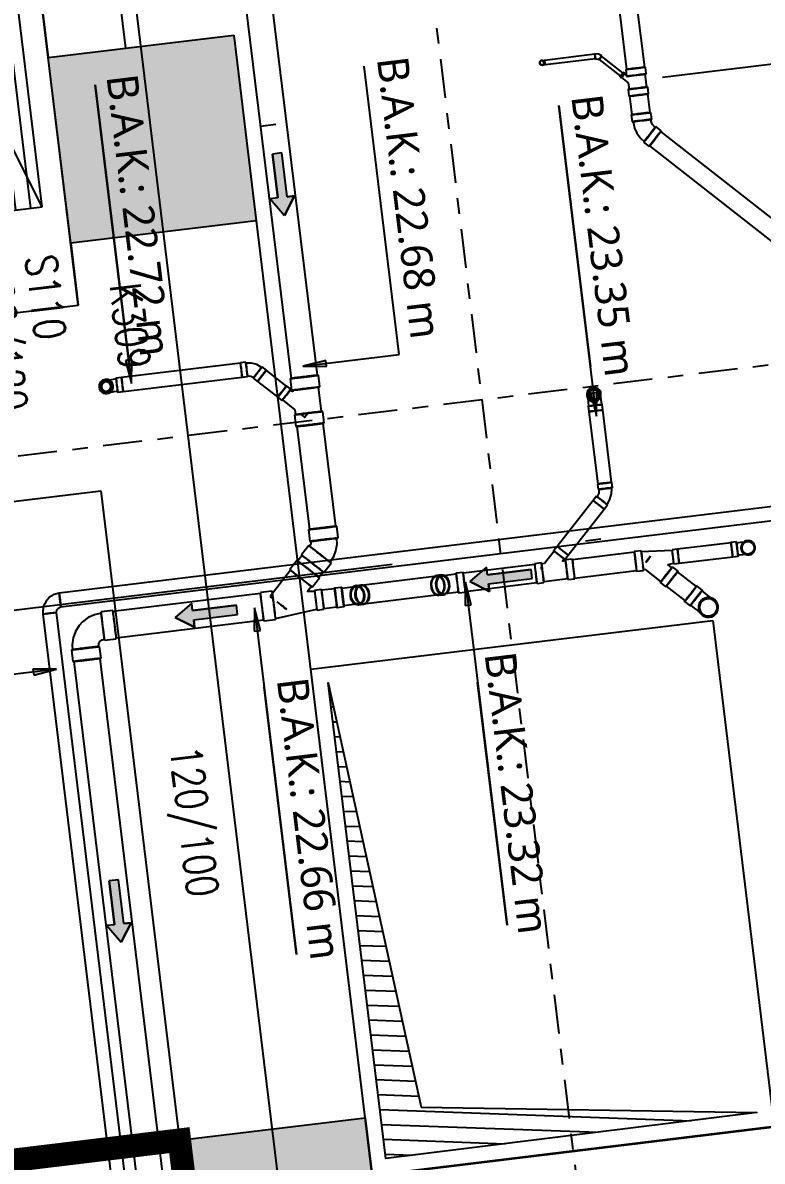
# Model space of a CAD drawing. Header units: millimetres. Extents: x 400382 to 401500, y 4543975 to 4544133.
# Drawn here: x 400460.25 to 400465, y 4544077.03 to 4544084.33 of the extents above; entities that cross this region are included whole.
import ezdxf
from ezdxf.enums import TextEntityAlignment as Align

# ---------------------------------------------------------------- set-up
doc = ezdxf.new("R2010")
doc.units = ezdxf.units.MM
for name, pattern in [('AKS', [3, 2.5, -0.25, 0, -0.25]), ('CENTER', [2, 1.25, -0.25, 0.25, -0.25]), ('CIZGI', [0.4, 0.25, -0.15]), ('CONTINU', [0]), ('DASHDOT2', [0.5, 0.25, -0.125, 0, -0.125])]:
    doc.linetypes.add(name, pattern=pattern)
for name, color, linetype in [('aks prota', 2, 'AKS'), ('boşluk prota', 2, 'Continuous'), ('boşluk taraması prota', 252, 'Continuous'), ('kiriş boyutu prota', 6, 'Continuous'), ('kiriş prota', 6, 'Continuous'), ('kolon prota', 1, 'Continuous'), ('kolon tarama prota', 252, 'Continuous'), ('lkolon prota', 4, 'Continuous'), ('merdiven prota', 2, 'Continuous'), ('PRT-AL-TUNEL_EKSENI', 14, 'DASHDOT2'), ('skesit prota', 7, 'Continuous'), ('st_s_ölçü', 4, 'Continuous'), ('TARAMA', 8, 'Continuous'), ('tkolon prota', 6, 'Continuous')]:
    doc.layers.add(name, color=color, linetype=linetype)
doc.styles.add('Segoe UI Light_1', font='', dxfattribs={"height": 200})
doc.styles.add('TKIRIS', font='romanstw.shx')
doc.styles.add('tkolon', font='romanstw.shx')
doc.styles.get('Segoe UI Light_1').set_extended_font_data('Segoe UI Light')

# ---------------------------------------------------------------- blocks, each defined once
blk = doc.blocks.new('Flow Direction - Flow Direction _25mm_-1035271-_17_70 m  ARA KAT')
at = {"layer": 'TARAMA'}
blk.add_hatch(color=256, dxfattribs=at).paths.add_polyline_path([(0, 0), (-117, -78), (-117, -30), (-400, -30), (-400, 30), (-117, 30), (-117, 78)], flags=0)
for p, q in [((0, 0), (-117, 78)), ((-117, 78), (-117, 30)), ((-117, 78), (0, 0)), ((-117, 30), (-117, 78)), ((-117, 30), (-400, 30)), ((-400, 30), (-400, -30)), ((-117, 30), (-400, 30)), ((-400, 30), (-400, -30)), ((-117, -78), (0, 0)), ((-117, -78), (0, 0)), ((-400, -30), (-117, -30)), ((-117, -30), (-400, -30)), ((-117, -30), (-117, -78)), ((-117, -30), (-117, -78))]:
    blk.add_line(p, q, dxfattribs=at)
blk = doc.blocks.new('17.60 mekanik')
at = {"layer": 'kolon tarama prota'}
for points in [[(136668.12, 65272.5), (136657.14, 65282.91), (136654.82, 65279.72)], [(136516.25, 65156.33), (136526.67, 65167.31), (136523.47, 65169.63)], [(136688.76, 65138.36), (136699.74, 65127.95), (136702.06, 65131.14)], [(136449.41, 65068.28), (136438.43, 65078.69), (136436.11, 65075.5)], [(136608.61, 65028.04), (136619.58, 65017.62), (136621.9, 65020.82)], [(136550.99, 64908.03), (136540.57, 64897.05), (136543.77, 64894.73)]]:
    blk.add_hatch(color=256, dxfattribs=at).paths.add_polyline_path(points, flags=0)
for p, q in [((136890.81, 65479.2), (136562.41, 65427.19)), ((136525.11, 65447.69), (136491.92, 65471.8)), ((136484.98, 65462.25), (136518.17, 65438.14)), ((136564.26, 65415.53), (136892.66, 65467.55)), ((136528.98, 65445.46), (136525.39, 65448.07)), ((136535.38, 65439.99), (136528.59, 65444.92)), ((136539.37, 65437.91), (136535.77, 65440.53)), ((136501.08, 65432.46), (136501.56, 65429.46)), ((136501.56, 65429.46), (136501.08, 65432.46)), ((136518.42, 65435.02), (136501.11, 65432.28)), ((136501.11, 65432.28), (136501.32, 65430.96)), ((136501.32, 65430.96), (136501.11, 65432.28)), ((136501.53, 65429.64), (136518.84, 65432.38)), ((136517.89, 65437.75), (136521.49, 65435.14)), ((136519.32, 65435.71), (136518.33, 65435.56)), ((136518.42, 65435.02), (136518.63, 65433.7)), ((136518.63, 65433.7), (136518.42, 65435.02)), ((136518.63, 65433.7), (136518.84, 65432.38)), ((136518.84, 65432.38), (136518.63, 65433.7)), ((136521.92, 65435.74), (136519.38, 65435.34)), ((136519.85, 65432.38), (136525.24, 65433.23)), ((136525.24, 65433.23), (136528.66, 65430.74)), ((136531.15, 65434.17), (136531.74, 65434.26)), ((136531.66, 65434.85), (136531.64, 65434.86)), ((136548.83, 65430.45), (136539.09, 65437.53)), ((136497.26, 65429.92), (136478.12, 65403.57)), ((136480.28, 65402.01), (136499.42, 65428.35)), ((136501.32, 65430.96), (136501.53, 65429.64)), ((136501.53, 65429.64), (136501.32, 65430.96)), ((136518.92, 65431.85), (136519.91, 65432)), ((136528.28, 65430.21), (136531.87, 65427.6)), ((136532.15, 65427.98), (136541.89, 65420.9)), ((136552.71, 65428.22), (136549.11, 65430.83)), ((136562.34, 65427.66), (136557.95, 65426.96)), ((136541.62, 65420.52), (136545.21, 65417.91)), ((136559.94, 65414.37), (136564.33, 65415.07)), ((136505.61, 65390.57), (136642.27, 65291.28)), ((136668.12, 65272.5), (136505.61, 65390.57)), ((136833.06, 65378.47), (136516.37, 64942.58)), ((136523.56, 64937.35), (136840.25, 65373.25)), ((136552.88, 65206.75), (136402.02, 65316.35)), ((136526.83, 65159.15), (136319.59, 65309.72)), ((136309.6, 65295.97), (136516.84, 65145.4)), ((136657.14, 65282.91), (136654.82, 65279.72)), ((136654.82, 65279.72), (136668.12, 65272.5)), ((136668.12, 65272.5), (136657.14, 65282.91)), ((136667.96, 65278.27), (136665.13, 65280.33)), ((136786.38, 65280.38), (136766.04, 65252.38)), ((136788.37, 65283.25), (136786.32, 65280.42)), ((136659.75, 65272.92), (136662.58, 65270.86)), ((136705.78, 65250.69), (136667.92, 65278.21)), ((136773.32, 65247.09), (136793.66, 65275.09)), ((136793.72, 65275.04), (136795.78, 65277.87)), ((136662.63, 65270.92), (136700.49, 65243.41)), ((136708.66, 65248.7), (136705.83, 65250.76)), ((136765.98, 65252.43), (136763.92, 65249.6)), ((136700.45, 65243.35), (136703.28, 65241.29)), ((136764.31, 65249.32), (136751.39, 65234.29)), ((136768.93, 65241.19), (136770.94, 65244.5)), ((136771.33, 65244.22), (136773.39, 65247.05)), ((136776.54, 65243.07), (136772.15, 65242.37)), ((136791.82, 65245), (136776.62, 65242.6)), ((136796.13, 65246.17), (136791.74, 65245.47)), ((136805.85, 65247.71), (136805.85, 65247.71)), ((136705.61, 65237.49), (136706.15, 65234.03)), ((136715.2, 65235.47), (136714.65, 65238.92)), ((136720.98, 65198.46), (136715.12, 65235.46)), ((136772.26, 65241.72), (136768.93, 65241.19)), ((136807.85, 65235.12), (136807.85, 65235.12)), ((136706.23, 65234.05), (136712.09, 65197.05)), ((136748.63, 65230.8), (136725.07, 65198.37)), ((136750.86, 65234.68), (136748.25, 65231.08)), ((136758.8, 65228.95), (136758.74, 65228.92)), ((136758.91, 65228.03), (136759.81, 65228.18)), ((136760.64, 65227.57), (136761.14, 65228.39)), ((136761.14, 65228.39), (136774.04, 65230.43)), ((136774.15, 65229.78), (136778.54, 65230.47)), ((136778.46, 65230.94), (136793.66, 65233.35)), ((136793.74, 65232.88), (136798.13, 65233.58)), ((136734.61, 65191.43), (136758.18, 65223.87)), ((136758.56, 65223.59), (136761.18, 65227.18)), ((136516.25, 65156.33), (136552.88, 65206.75)), ((136721.61, 65195.02), (136721.06, 65198.47)), ((136724.68, 65198.65), (136722.07, 65195.05)), ((136712.02, 65197.04), (136712.56, 65193.58)), ((136713.04, 65193.66), (136714.62, 65183.67)), ((136721.43, 65193.04), (136721.13, 65194.94)), ((136722.6, 65194.66), (136721.43, 65193.05)), ((136732.38, 65187.56), (136735, 65191.15)), ((136722.75, 65175.41), (136731.85, 65187.94)), ((136293.3, 65181.7), (136439.2, 65075.7)), ((136449.41, 65068.28), (136293.3, 65181.7)), ((136710.74, 65178.64), (136683.53, 65141.2)), ((136712.96, 65182.52), (136710.35, 65178.92)), ((136714.62, 65183.67), (136713.5, 65182.13)), ((136715.04, 65181.01), (136715.24, 65179.74)), ((136716.5, 65179.92), (136716.53, 65179.96)), ((136523.47, 65169.63), (136516.25, 65156.33)), ((136526.67, 65167.31), (136523.47, 65169.63)), ((136693.08, 65134.26), (136720.28, 65171.71)), ((136720.67, 65171.43), (136723.28, 65175.02)), ((136516.25, 65156.33), (136526.67, 65167.31)), ((136533.38, 65155.2), (136527.22, 65159.68)), ((136545.72, 65145.32), (136532.94, 65154.6)), ((136516.45, 65144.87), (136522.62, 65140.39)), ((136521.8, 65140.53), (136518.34, 65139.98)), ((136523.91, 65140.38), (136521.88, 65140.05)), ((136523.05, 65140.99), (136523.9, 65140.37)), ((136552.32, 65141.44), (136546.16, 65145.92)), ((136605.82, 65101.76), (136551.93, 65140.91)), ((136683.14, 65141.48), (136680.53, 65137.88)), ((136502.16, 65137.42), (136498.7, 65136.87)), ((136498.7, 65136.87), (136500.13, 65127.83)), ((136500.13, 65127.83), (136498.7, 65136.87)), ((136498.78, 65136.4), (136500.06, 65128.3)), ((136500.06, 65128.3), (136498.78, 65136.4)), ((136502.16, 65137.42), (136503.59, 65128.38)), ((136503.59, 65128.38), (136502.16, 65137.42)), ((136518.36, 65139.91), (136502.17, 65137.34)), ((136502.17, 65137.34), (136502.87, 65132.9)), ((136502.87, 65132.9), (136502.17, 65137.34)), ((136502.87, 65132.9), (136503.58, 65128.45)), ((136503.58, 65128.45), (136502.87, 65132.9)), ((136518.36, 65139.91), (136519.06, 65135.46)), ((136519.06, 65135.46), (136518.36, 65139.91)), ((136519.06, 65135.46), (136519.76, 65131.02)), ((136519.76, 65131.02), (136519.06, 65135.46)), ((136523.16, 65131.96), (136533.27, 65133.57)), ((136533.27, 65133.57), (136535.83, 65131.71)), ((136537.68, 65134.26), (136540.98, 65134.79)), ((136540.48, 65138.04), (136540.44, 65138.12)), ((136688.76, 65138.36), (136699.74, 65127.95)), ((136702.06, 65131.14), (136688.76, 65138.36)), ((136688.76, 65138.36), (136868.29, 65007.93)), ((136690.85, 65130.38), (136693.46, 65133.98)), ((136487.48, 65128.34), (136442.27, 65066.12)), ((136489.47, 65131.22), (136487.42, 65128.39)), ((136494.82, 65123), (136496.88, 65125.83)), ((136500.13, 65127.83), (136503.59, 65128.38)), ((136503.58, 65128.45), (136519.76, 65131.02)), ((136519.78, 65130.94), (136523.23, 65131.49)), ((136535.39, 65131.11), (136541.56, 65126.63)), ((136541.94, 65127.16), (136595.83, 65088.01)), ((136673.49, 65127.38), (136644.78, 65087.86)), ((136674.96, 65130.2), (136673.11, 65127.66)), ((136699.74, 65127.95), (136702.06, 65131.14)), ((136449.55, 65060.83), (136494.76, 65123.05)), ((136654.32, 65080.92), (136683.04, 65120.45)), ((136683.42, 65120.17), (136685.27, 65122.71)), ((136612.37, 65097.81), (136606.21, 65102.29)), ((136868.29, 65007.93), (136741.21, 65100.26)), ((136595.45, 65087.48), (136601.61, 65083)), ((136602.05, 65083.6), (136603.18, 65082.37)), ((136603.18, 65082.37), (136603.74, 65080.83)), ((136622.29, 65076.06), (136621.09, 65083.58)), ((136438.43, 65078.69), (136436.11, 65075.5)), ((136436.11, 65075.5), (136449.41, 65068.28)), ((136449.41, 65068.28), (136438.43, 65078.69)), ((136603.01, 65080.72), (136604.2, 65073.19)), ((136622.34, 65071.53), (136621.64, 65075.95)), ((136604.85, 65073.29), (136605.55, 65068.87)), ((136604.9, 65068.77), (136606.09, 65061.24)), ((136624.18, 65064.11), (136622.99, 65071.63)), ((136629.36, 65067.45), (136626.75, 65063.85)), ((136634.74, 65074.04), (136629.74, 65067.17)), ((136639.29, 65060.23), (136644.29, 65067.11)), ((136442.21, 65066.16), (136440.15, 65063.33)), ((136447.56, 65057.95), (136449.62, 65060.78)), ((136606.83, 65061.36), (136609.63, 65043.64)), ((136624.1, 65059.88), (136623.45, 65063.99)), ((136627.28, 65063.46), (136624.09, 65059.88)), ((136637.06, 65056.36), (136639.68, 65059.95)), ((136622.75, 65033.19), (136636.53, 65056.74)), ((136608.54, 65043.52), (136604.06, 65037.36)), ((136609.63, 65043.64), (136609.14, 65043.08)), ((136609.8, 65042.61), (136610.16, 65040.3)), ((136612.46, 65040.6), (136612.48, 65040.73)), ((136604.59, 65036.97), (136548.53, 64959.8)), ((136618.88, 65026.59), (136623.35, 65032.76)), ((136562.28, 64949.81), (136618.35, 65026.98)), ((136608.61, 65028.04), (136619.58, 65017.62)), ((136621.9, 65020.82), (136608.61, 65028.04)), ((136608.61, 65028.04), (136789.96, 64896.27)), ((136619.58, 65017.62), (136621.9, 65020.82)), ((136789.96, 64896.27), (136650.16, 64997.85)), ((136548, 64960.19), (136543.52, 64954.02)), ((136558.33, 64943.26), (136562.81, 64949.43)), ((136516.37, 64942.58), (136519.96, 64939.96)), ((136519.96, 64939.96), (136516.37, 64942.58)), ((136516.37, 64942.58), (136523.56, 64937.35)), ((136523.56, 64937.35), (136516.37, 64942.58)), ((136519.96, 64939.96), (136523.56, 64937.35)), ((136523.56, 64937.35), (136519.96, 64939.96)), ((136565.28, 64933.83), (136559.11, 64938.31)), ((136519.03, 64925.75), (136524.26, 64932.94)), ((136524.26, 64932.94), (136519.03, 64925.75)), ((136521.64, 64929.35), (136519.03, 64925.75)), ((136519.03, 64925.75), (136521.64, 64929.35)), ((136524.26, 64932.94), (136521.64, 64929.35)), ((136521.64, 64929.35), (136524.26, 64932.94)), ((137166.76, 64466.14), (136524.26, 64932.94)), ((137170.68, 64493.17), (136564.89, 64933.3)), ((136519.03, 64925.75), (137161.53, 64458.95)), ((136548.35, 64923.5), (136554.52, 64919.02)), ((136554.9, 64919.55), (137160.69, 64479.42)), ((136550.99, 64908.03), (136504.56, 64844.12)), ((136550.99, 64908.03), (136540.57, 64897.05)), ((136543.77, 64894.73), (136550.99, 64908.03)), ((136540.57, 64897.05), (136543.77, 64894.73))]:
    blk.add_line(p, q, dxfattribs=at)
at = {"layer": 'kolon tarama prota', "extrusion": (-3.8142e-07, 2.77118e-07, -1)}
for p, q in [((136642.54, 65085.59, 0), (136644.39, 65088.14, 0)), ((136634.35, 65074.32, 0), (136636.97, 65077.92, 0)), ((136654.71, 65080.64, 0), (136652.86, 65078.1, 0)), ((136647.28, 65070.42, 0), (136644.67, 65066.83, 0))]:
    blk.add_line(p, q, dxfattribs=at)
at = {"layer": 'kolon tarama prota', "flags": 128}
for points in [[(136501.08, 65432.46), (136498.84, 65431.63), (136497.11, 65430.03)], [(136499.57, 65428.24), (136500.89, 65429.27), (136501.56, 65429.46)], [(136555.17, 65426.4), (136552.68, 65427.44), (136552.32, 65427.69)], [(136558.05, 65426.31), (136555.36, 65426.36), (136555.17, 65426.4)], [(136545.6, 65418.44), (136549.3, 65416.34), (136552.69, 65415.24)], [(136552.69, 65415.24), (136556.92, 65414.79), (136559.84, 65415.02)], [(136476.86, 65402.15), (136477.12, 65402.52), (136477.8, 65403.45), (136477.97, 65403.68)], [(136480.43, 65401.9), (136479.7, 65400.9), (136479.33, 65400.38), (136479.32, 65400.37)], [(136788.76, 65282.97), (136790.25, 65285.02), (136791.53, 65286.78), (136792.44, 65288.03), (136792.85, 65288.59), (136792.87, 65288.62)], [(136793.77, 65282.9), (136792.51, 65284.39), (136792.09, 65286.3), (136792.59, 65288.19), (136792.87, 65288.62)], [(136792.87, 65288.62), (136794.36, 65289.88), (136796.27, 65290.3), (136798.16, 65289.8), (136798.59, 65289.52)], [(136798.59, 65289.52), (136799.85, 65288.03), (136800.28, 65286.12), (136799.77, 65284.23), (136799.49, 65283.8)], [(136654.39, 65277.41), (136653.12, 65278.91), (136652.7, 65280.81), (136653.21, 65282.7), (136653.48, 65283.13)], [(136653.48, 65283.13), (136654.97, 65284.4), (136656.88, 65284.82), (136658.77, 65284.31), (136659.2, 65284.04)], [(136659.2, 65284.04), (136659.58, 65283.76), (136660.67, 65282.97), (136662.33, 65281.76), (136664.33, 65280.31), (136664.85, 65279.94)], [(136659.2, 65284.04), (136660.46, 65282.54), (136660.89, 65280.64), (136660.38, 65278.75), (136660.11, 65278.32)], [(136799.49, 65283.8), (136798, 65282.54), (136796.09, 65282.11), (136794.2, 65282.62), (136793.77, 65282.9)], [(136799.49, 65283.8), (136799.22, 65283.42), (136798.42, 65282.33), (136797.22, 65280.67), (136795.77, 65278.67), (136795.39, 65278.15)], [(136660.11, 65278.32), (136658.61, 65277.05), (136656.7, 65276.63), (136654.81, 65277.14), (136654.39, 65277.41)], [(136660.03, 65273.31), (136657.99, 65274.79), (136656.22, 65276.08), (136654.97, 65276.98), (136654.41, 65277.39), (136654.39, 65277.41)], [(136714.18, 65238.85), (136713.13, 65242.41), (136711.22, 65245.58), (136708.57, 65248.17), (136708.38, 65248.31)], [(136796.24, 65245.52), (136799.22, 65245.99), (136801.91, 65246.42), (136804.06, 65246.76), (136805.45, 65246.98), (136805.96, 65247.06), (136805.96, 65247.06)], [(136801.21, 65240.52), (136801.31, 65242.83), (136802.33, 65244.91), (136804.09, 65246.42), (136805.96, 65247.06)], [(136805.96, 65247.06), (136808.27, 65246.95), (136810.35, 65245.93), (136811.86, 65244.17), (136812.49, 65242.31)], [(136812.49, 65242.31), (136812.39, 65239.99), (136811.37, 65237.91), (136809.61, 65236.41), (136807.74, 65235.77)], [(136703.56, 65241.68), (136705.22, 65239.9), (136706.08, 65237.62), (136706.08, 65237.57)], [(136807.74, 65235.77), (136807.28, 65235.69), (136805.92, 65235.48), (136803.81, 65235.14), (136801.13, 65234.72), (136798.15, 65234.25), (136798.02, 65234.23)], [(136807.74, 65235.77), (136805.43, 65235.88), (136803.35, 65236.9), (136801.84, 65238.66), (136801.21, 65240.52)], [(136498.78, 65136.4), (136495.33, 65135.37), (136492.27, 65133.48), (136489.86, 65130.93)], [(136681.07, 65137.49), (136678.98, 65134.62), (136677.04, 65131.95), (136675.49, 65129.82)], [(136496.49, 65126.12), (136498.17, 65127.63), (136500.06, 65128.3)], [(136684.74, 65123.1), (136686.41, 65125.4), (136688.37, 65128.09), (136690.31, 65130.77)], [(136617.55, 65091.12), (136614.84, 65094.67), (136611.94, 65097.21)], [(136620.36, 65083.47), (136619.2, 65087.78), (136617.55, 65091.12)], [(136436.44, 65057.4), (136436.71, 65057.78), (136437.51, 65058.87), (136438.71, 65060.53), (136440.17, 65062.53), (136440.54, 65063.05)], [(136437.34, 65051.68), (136436.08, 65053.17), (136435.66, 65055.08), (136436.16, 65056.97), (136436.44, 65057.4)], [(136436.44, 65057.4), (136437.93, 65058.66), (136439.84, 65059.09), (136441.73, 65058.58), (136442.16, 65058.31)], [(136443.07, 65052.58), (136441.57, 65051.32), (136439.66, 65050.9), (136437.77, 65051.41), (136437.34, 65051.68)], [(136442.16, 65058.31), (136443.42, 65056.81), (136443.85, 65054.9), (136443.34, 65053.01), (136443.07, 65052.58)], [(136447.17, 65058.23), (136445.68, 65056.19), (136444.4, 65054.42), (136443.49, 65053.17), (136443.08, 65052.61), (136443.07, 65052.58)], [(136544.12, 64953.59), (136541.88, 64949.71), (136540.52, 64945.45), (136540.09, 64940.99), (136540.34, 64937.88)], [(136556.97, 64940.51), (136557.12, 64942.5), (136557.73, 64943.7)], [(136516.37, 64942.58), (136514.78, 64939.59), (136514.09, 64936.29), (136514.34, 64932.92), (136515.52, 64929.76), (136517.53, 64927.05), (136519.03, 64925.75)], [(136524.26, 64932.94), (136523.2, 64934.29), (136522.99, 64935.99), (136523.56, 64937.35)], [(136540.34, 64937.88), (136541.51, 64933.55), (136543.56, 64929.57), (136546.4, 64926.12), (136548.79, 64924.1)], [(136558.68, 64937.71), (136557.38, 64939.23), (136556.97, 64940.51)]]:
    blk.add_lwpolyline(points, dxfattribs=at)
at = {"layer": 'kolon tarama prota', "extrusion": (-3.8142e-07, 2.77118e-07, -1), "elevation": -0.03, "flags": 128}
for points in [[(-136637.5, 65077.53), (-136639.59, 65080.41), (-136641.53, 65083.07), (-136643.08, 65085.21)], [(-136652.32, 65078.49), (-136650.65, 65076.18), (-136648.7, 65073.49), (-136646.75, 65070.81)]]:
    blk.add_lwpolyline(points, dxfattribs=at)
at = {"layer": 'kolon tarama prota'}
for centre, radius, start, end in [((136478.09, 65401.26), 1.52, 54, 234), ((136478.09, 65401.26), 1.33, 144, 324), ((136478.09, 65401.26), 1.33, 324, 144), ((136478.09, 65401.26), 1.52, 234, 54), ((136796.18, 65286.21), 4.58, 54, 234), ((136796.18, 65286.21), 4.58, 54, 234), ((136796.18, 65286.21), 4.5, 144, 324), ((136796.18, 65286.21), 4.1, 54, 234), ((136796.18, 65286.21), 4.5, 324, 144), ((136796.18, 65286.21), 4.58, 234, 54), ((136796.18, 65286.21), 4.58, 234, 54), ((136796.18, 65286.21), 4.1, 234, 54), ((136656.79, 65280.72), 4.58, 54, 234), ((136656.79, 65280.72), 4.58, 54, 234), ((136656.79, 65280.72), 4.58, 144, 324), ((136656.79, 65280.72), 4.58, 144, 324), ((136656.79, 65280.72), 4.1, 54, 234), ((136656.79, 65280.72), 4.1, 144, 324), ((136656.79, 65280.72), 4.58, 324, 144), ((136656.79, 65280.72), 4.58, 324, 144), ((136656.79, 65280.72), 3.43, 144, 324), ((136656.79, 65280.72), 3.43, 144, 324), ((136656.79, 65280.72), 4.1, 324, 144), ((136656.79, 65280.72), 3.02, 54, 234), ((136656.79, 65280.72), 3.43, 324, 144), ((136656.79, 65280.72), 3.43, 324, 144), ((136656.79, 65280.72), 4.58, 234, 54), ((136656.79, 65280.72), 4.58, 234, 54), ((136656.79, 65280.72), 4.1, 234, 54), ((136656.79, 65280.72), 3.02, 234, 54), ((136806.85, 65241.41), 6.38, 9, 189), ((136806.85, 65241.41), 6.38, 9, 189), ((136806.85, 65241.41), 6.38, 189, 9), ((136806.85, 65241.41), 6.38, 189, 9), ((136806.85, 65241.41), 5.9, 144, 324), ((136806.85, 65241.41), 5.71, 9, 189), ((136806.85, 65241.41), 5.71, 189, 9), ((136806.85, 65241.41), 5.9, 324, 144), ((136439.75, 65054.99), 4.58, 54, 234), ((136439.75, 65054.99), 4.58, 54, 234), ((136439.75, 65054.99), 4.58, 54, 234), ((136439.75, 65054.99), 4.58, 54, 234), ((136439.75, 65054.99), 4.1, 54, 234), ((136439.75, 65054.99), 4.1, 54, 234), ((136439.75, 65054.99), 3.43, 144, 324), ((136439.75, 65054.99), 3.43, 144, 324), ((136439.75, 65054.99), 3.3, 144, 324), ((136439.75, 65054.99), 3.02, 54, 234), ((136439.75, 65054.99), 3.43, 324, 144), ((136439.75, 65054.99), 3.43, 324, 144), ((136439.75, 65054.99), 4.58, 234, 54), ((136439.75, 65054.99), 4.58, 234, 54), ((136439.75, 65054.99), 4.58, 234, 54), ((136439.75, 65054.99), 4.58, 234, 54), ((136439.75, 65054.99), 3.3, 324, 144), ((136439.75, 65054.99), 4.1, 234, 54), ((136439.75, 65054.99), 4.1, 234, 54), ((136439.75, 65054.99), 3.02, 234, 54)]:
    blk.add_arc(centre, radius, start, end, dxfattribs=at)
for centre, major_axis, ratio, start_param, end_param in [((136521.64, 65442.91), (3.75, 5.16), 0.01, 0.004279, 3.145871), ((136521.64, 65442.91), (3.75, 5.16), 0.01, 3.145871, 6.287464), ((136521.64, 65442.91), (3.47, 4.77), 0.01, 0, 1.570796), ((136521.64, 65442.91), (3.47, 4.77), 0.01, 4.712389, 6.283185), ((136521.64, 65442.91), (3.47, 4.77), 0.01, 1.570796, 3.141593), ((136521.64, 65442.91), (3.47, 4.77), 0.01, 3.141593, 4.712389), ((136525.23, 65440.3), (3.75, 5.16), 0.01, 0.004279, 3.145871), ((136525.23, 65440.3), (3.75, 5.16), 0.01, 3.145871, 6.287464), ((136525.23, 65440.3), (3.36, 4.62), 0.01, 0.004279, 3.082113), ((136525.23, 65440.3), (3.36, 4.62), 0.01, 3.209629, 6.287464), ((136532.02, 65435.37), (3.75, 5.16), 0.01, 0.004279, 3.145871), ((136532.02, 65435.37), (3.75, 5.16), 0.01, 3.145871, 6.287464), ((136532.02, 65435.37), (3.36, 4.62), 0.01, 0.004279, 3.145871), ((136532.02, 65435.37), (3.36, 4.62), 0.01, 3.145871, 6.287464), ((136518.63, 65433.7), (-0.29, 1.86), 0.010096, 6.27914, 9.420732), ((136518.63, 65433.7), (-0.29, 1.86), 0.010096, 3.137547, 6.27914), ((136519.61, 65433.86), (-0.29, 1.86), 0.010096, 6.27914, 9.420732), ((136519.61, 65433.86), (-0.29, 1.86), 0.010096, 3.137547, 6.27914), ((136519.61, 65433.86), (-0.23, 1.48), 0.010096, 6.27914, 9.420732), ((136519.61, 65433.86), (-0.23, 1.48), 0.010096, 3.137547, 6.27914), ((136531.51, 65435.74), (-0.23, 1.48), 0.010096, 2.210404, 3.137547), ((136531.51, 65435.74), (-0.23, 1.48), 0.010096, 3.137547, 4.06469), ((136535.62, 65432.76), (3.75, 5.16), 0.01, 0.004279, 3.145871), ((136535.62, 65432.76), (3.75, 5.16), 0.01, 3.145871, 6.287464), ((136535.62, 65432.76), (3.47, 4.77), 0.01, 1.570796, 3.141593), ((136535.62, 65432.76), (3.47, 4.77), 0.01, 3.141593, 4.712389), ((136535.62, 65432.76), (3.47, 4.77), 0.01, 0, 1.570796), ((136535.62, 65432.76), (3.47, 4.77), 0.01, 4.712389, 6.283185), ((136498.34, 65429.13), (1.23, -0.89), 0.009943, 0.009943, 3.151535), ((136498.34, 65429.13), (1.23, -0.89), 0.009943, 3.151535, 6.293128), ((136498.34, 65429.13), (1.08, -0.78), 0.009943, 1.570796, 3.141593), ((136498.34, 65429.13), (-1.08, 0.78), 0.009943, 0, 1.570796), ((136498.34, 65429.13), (-1.08, 0.78), 0.009943, 1.570796, 3.141593), ((136498.34, 65429.13), (1.08, -0.78), 0.009943, 0, 1.570796), ((136545.36, 65425.68), (3.75, 5.16), 0.009863, 0.004278, 3.145871), ((136545.36, 65425.68), (3.75, 5.16), 0.009863, 3.145871, 6.287464), ((136545.36, 65425.68), (3.47, 4.77), 0.01, 1.570796, 3.141593), ((136545.36, 65425.68), (3.47, 4.77), 0.01, 3.141593, 4.712389), ((136548.96, 65423.06), (3.75, 5.16), 0.009863, 0.004278, 3.145871), ((136548.96, 65423.06), (3.75, 5.16), 0.009863, 3.145871, 6.287464), ((136545.36, 65425.68), (3.47, 4.77), 0.01, 0, 1.570796), ((136545.36, 65425.68), (3.47, 4.77), 0.01, 4.712389, 6.283185), ((136548.96, 65423.06), (3.36, 4.62), 0.009863, 0.004278, 3.145871), ((136548.96, 65423.06), (3.36, 4.62), 0.009863, 3.145871, 6.287464), ((136558.94, 65420.67), (-1, 6.3), 0.01, 6.279237, 9.420829), ((136558.94, 65420.67), (-1, 6.3), 0.01, 3.137644, 6.279237), ((136558.94, 65420.67), (-0.89, 5.64), 0.01, 6.279237, 9.420829), ((136558.94, 65420.67), (-0.89, 5.64), 0.01, 3.137644, 6.279237), ((136563.33, 65421.36), (-1, 6.3), 0.01, 6.279237, 9.420829), ((136563.33, 65421.36), (-1, 6.3), 0.01, 3.137644, 6.279237), ((136563.33, 65421.36), (-0.92, 5.83), 0.009999, 0, 1.570796), ((136563.33, 65421.36), (-0.92, 5.83), 0.009999, 4.712389, 6.283185), ((136563.33, 65421.36), (-0.92, 5.83), 0.009999, 1.570796, 3.141593), ((136563.33, 65421.36), (-0.92, 5.83), 0.009999, 3.141593, 4.712389), ((136479.2, 65402.79), (-1.23, 0.89), 0.009943, 4.712389, 7.853982), ((136479.2, 65402.79), (1.08, -0.78), 0.009943, 1.570796, 3.141593), ((136479.2, 65402.79), (1.08, -0.78), 0.009943, 3.141593, 4.712389), ((136479.2, 65402.79), (1.23, -0.89), 0.009943, 4.712389, 7.853982), ((136479.2, 65402.79), (-1.08, 0.78), 0.009943, 1.570796, 3.141593), ((136479.2, 65402.79), (-1.08, 0.78), 0.009943, 3.141593, 4.712389), ((136662.44, 65276.62), (2.69, 3.7), 0.010028, 4.712389, 7.853982), ((136662.44, 65276.62), (2.41, 3.31), 0.010028, 4.712389, 7.853982), ((136790.02, 65277.73), (-3.7, 2.69), 0.01, 4.712389, 7.853982), ((136790.02, 65277.73), (3.64, -2.65), 0.01002, 3.141593, 4.712389), ((136790.02, 65277.73), (3.64, -2.65), 0.01002, 1.570796, 3.141593), ((136792.08, 65280.56), (-3.7, 2.69), 0.01, 4.712389, 7.853982), ((136792.08, 65280.56), (-3.31, 2.41), 0.01, 4.712389, 7.853982), ((136792.08, 65280.56), (-3.7, 2.69), 0.01, 1.570796, 4.712389), ((136792.08, 65280.56), (-3.31, 2.41), 0.01, 1.570796, 4.712389), ((136662.44, 65276.62), (2.69, 3.7), 0.010028, 1.570796, 4.712389), ((136662.44, 65276.62), (2.41, 3.31), 0.010028, 1.570796, 4.712389), ((136665.27, 65274.56), (2.69, 3.7), 0.010028, 1.570796, 4.712389), ((136665.27, 65274.56), (2.65, 3.64), 0.01004, 1.570796, 3.141593), ((136665.27, 65274.56), (2.65, 3.64), 0.01004, 3.141593, 4.712389), ((136665.27, 65274.56), (2.69, 3.7), 0.010028, 4.712389, 7.853982), ((136665.27, 65274.56), (2.65, 3.64), 0.01004, 0, 1.570796), ((136665.27, 65274.56), (2.65, 3.64), 0.01004, 4.712389, 6.283185), ((136790.02, 65277.73), (3.7, -2.69), 0.01, 4.712389, 7.853982), ((136790.02, 65277.73), (3.64, -2.65), 0.01002, 4.712389, 6.283185), ((136790.02, 65277.73), (3.64, -2.65), 0.01002, 0, 1.570796), ((136703.14, 65247.05), (2.69, 3.7), 0.010028, 0.000029, 3.141622), ((136703.14, 65247.05), (2.69, 3.7), 0.010028, 3.141622, 6.283215), ((136703.14, 65247.05), (2.65, 3.64), 0.01004, 0, 1.570796), ((136703.14, 65247.05), (2.65, 3.64), 0.01004, 4.712389, 6.283185), ((136767.63, 65246.91), (3.7, -2.69), 0.01, 3.137339, 6.278932), ((136767.63, 65246.91), (3.7, -2.69), 0.01, 6.278932, 9.420525), ((136769.68, 65249.74), (3.7, -2.69), 0.01, 3.137339, 6.278932), ((136769.68, 65249.74), (3.7, -2.69), 0.01, 6.278932, 9.420525), ((136769.68, 65249.74), (3.64, -2.65), 0.01002, 1.570796, 3.141593), ((136769.68, 65249.74), (3.64, -2.65), 0.01002, 3.141593, 4.712389), ((136769.68, 65249.74), (3.64, -2.65), 0.01002, 4.712389, 6.283185), ((136769.68, 65249.74), (3.64, -2.65), 0.01002, 0, 1.570796), ((136703.14, 65247.05), (2.65, 3.64), 0.01004, 1.570796, 3.141593), ((136703.14, 65247.05), (2.65, 3.64), 0.01004, 3.141593, 4.712389), ((136705.97, 65245), (2.69, 3.7), 0.010028, 0.000029, 3.141622), ((136705.97, 65245), (2.69, 3.7), 0.010028, 3.141622, 6.283215), ((136705.97, 65245), (2.41, 3.31), 0.010028, 0.000029, 3.141622), ((136705.97, 65245), (2.41, 3.31), 0.010028, 3.141622, 6.283215), ((136773.15, 65236.07), (-1, 6.3), 0.010078, 0.004064, 3.145656), ((136773.15, 65236.07), (-1, 6.3), 0.010078, 3.145656, 6.287249), ((136777.54, 65236.77), (-1, 6.3), 0.010078, 0.004064, 3.145656), ((136777.54, 65236.77), (-1, 6.3), 0.010078, 3.145656, 6.287249), ((136777.54, 65236.77), (-0.92, 5.83), 0.010078, 0, 1.570796), ((136777.54, 65236.77), (-0.92, 5.83), 0.010078, 4.712389, 6.283185), ((136792.74, 65239.18), (-1, 6.3), 0.010078, 4.712389, 7.853982), ((136792.74, 65239.18), (-0.92, 5.83), 0.010078, 0, 1.570796), ((136792.74, 65239.18), (-0.92, 5.83), 0.010078, 4.712389, 6.283185), ((136797.13, 65239.87), (-1, 6.3), 0.010078, 4.712389, 7.853982), ((136797.13, 65239.87), (-0.89, 5.64), 0.010078, 4.712389, 7.853982), ((136710.13, 65238.21), (4.52, 0.72), 0.007071, 0.007112, 3.148705), ((136710.13, 65238.21), (4.52, 0.72), 0.007071, 3.148705, 6.290297), ((136710.13, 65238.21), (4.05, 0.64), 0.007071, 0.007112, 3.148705), ((136710.13, 65238.21), (4.05, 0.64), 0.007071, 3.148705, 6.290297), ((136710.68, 65234.75), (4.52, 0.72), 0.007071, 0.007112, 3.148705), ((136710.68, 65234.75), (4.52, 0.72), 0.007071, 3.148705, 6.290297), ((136710.68, 65234.75), (4.44, 0.7), 0.007071, 0, 1.570796), ((136710.68, 65234.75), (4.44, 0.7), 0.007071, 4.712389, 6.283185), ((136758.01, 65233.68), (-0.89, 5.64), 0.010078, 0.983281, 1.920337), ((136758.01, 65233.68), (-0.89, 5.64), 0.010078, 4.370975, 5.308031), ((136773.15, 65236.07), (-0.89, 5.64), 0.010078, 0.004064, 3.145656), ((136773.15, 65236.07), (-0.89, 5.64), 0.010078, 3.145656, 6.287249), ((136777.54, 65236.77), (-0.92, 5.83), 0.010078, 1.570796, 3.141593), ((136777.54, 65236.77), (-0.92, 5.83), 0.010078, 3.141593, 4.712389), ((136792.74, 65239.18), (-1, 6.3), 0.010078, 1.570796, 4.712389), ((136792.74, 65239.18), (-0.92, 5.83), 0.010078, 1.570796, 3.141593), ((136792.74, 65239.18), (-0.92, 5.83), 0.010078, 3.141593, 4.712389), ((136797.13, 65239.87), (-0.89, 5.64), 0.010078, 1.570796, 4.712389), ((136797.13, 65239.87), (-1, 6.3), 0.010078, 1.570796, 4.712389), ((136710.68, 65234.75), (4.44, 0.7), 0.007071, 1.570796, 3.141593), ((136710.68, 65234.75), (4.44, 0.7), 0.007071, 3.141593, 4.712389), ((136753.41, 65227.33), (5.16, -3.75), 0.01, 3.137339, 6.278932), ((136753.41, 65227.33), (5.16, -3.75), 0.01, 6.278932, 9.420525), ((136753.41, 65227.33), (-4.77, 3.47), 0.009981, 0, 1.570796), ((136753.41, 65227.33), (-4.77, 3.47), 0.009981, 4.712389, 6.283185), ((136756.02, 65230.93), (5.16, -3.75), 0.01, 3.137339, 6.278932), ((136756.02, 65230.93), (5.16, -3.75), 0.01, 6.278932, 9.420525), ((136758.01, 65233.68), (-0.89, 5.64), 0.010078, 2.57346, 3.145656), ((136758.01, 65233.68), (-0.89, 5.64), 0.010078, 3.145656, 3.717852), ((136753.41, 65227.33), (-4.77, 3.47), 0.009981, 1.570796, 3.141593), ((136753.41, 65227.33), (-4.77, 3.47), 0.009981, 3.141593, 4.712389), ((136716.54, 65197.76), (4.52, 0.72), 0.007071, 3.134522, 6.276114), ((136716.54, 65197.76), (4.52, 0.72), 0.007071, 6.276114, 9.417707), ((136716.54, 65197.76), (4.44, 0.7), 0.007071, 0, 1.570796), ((136716.54, 65197.76), (4.44, 0.7), 0.007071, 4.712389, 6.283185), ((136729.84, 65194.9), (5.16, -3.75), 0.01, 3.141593, 6.283185), ((136729.84, 65194.9), (-5.16, 3.75), 0.01, 3.141593, 6.283185), ((136716.54, 65197.76), (4.44, 0.7), 0.007071, 1.570796, 3.141593), ((136716.54, 65197.76), (4.44, 0.7), 0.007071, 3.141593, 4.712389), ((136717.09, 65194.3), (4.52, 0.72), 0.007071, 3.134522, 6.276114), ((136717.09, 65194.3), (4.52, 0.72), 0.007071, 6.276114, 9.417707), ((136717.09, 65194.3), (4.05, 0.64), 0.007071, 3.134522, 6.276114), ((136717.09, 65194.3), (4.05, 0.64), 0.007071, 6.276114, 9.417707), ((136727.23, 65191.3), (5.16, -3.75), 0.01, 3.141593, 6.283185), ((136727.23, 65191.3), (-5.16, 3.75), 0.01, 3.141593, 6.283185), ((136727.23, 65191.3), (4.62, -3.36), 0.01, 3.141593, 6.283185), ((136727.23, 65191.3), (4.62, -3.36), 0.01, 0, 3.141593), ((136729.84, 65194.9), (-4.77, 3.47), 0.009981, 0, 1.570796), ((136729.84, 65194.9), (-4.77, 3.47), 0.009981, 4.712389, 6.283185), ((136729.84, 65194.9), (-4.77, 3.47), 0.009981, 1.570796, 3.141593), ((136729.84, 65194.9), (-4.77, 3.47), 0.009981, 3.141593, 4.712389), ((136715.51, 65175.18), (5.16, -3.75), 0.01, 3.141593, 6.283185), ((136715.51, 65175.18), (-5.16, 3.75), 0.01, 3.141593, 6.283185), ((136715.51, 65175.17), (-4.77, 3.47), 0.01, 0, 1.570796), ((136715.51, 65175.17), (-4.77, 3.47), 0.01, 4.712389, 6.283185), ((136718.12, 65178.77), (5.16, -3.75), 0.01, 3.141593, 6.283185), ((136718.12, 65178.77), (-5.16, 3.75), 0.01, 3.141593, 6.283185), ((136718.12, 65178.77), (4.62, -3.36), 0.01, 3.141593, 6.283185), ((136718.12, 65178.77), (4.62, -3.36), 0.01, 0, 3.141593), ((136719.29, 65180.38), (4.05, 0.64), 0.007071, 2.319872, 3.134522), ((136719.29, 65180.38), (4.05, 0.64), 0.007071, 3.134522, 3.949172), ((136715.51, 65175.17), (-4.77, 3.47), 0.01, 1.570796, 3.141593), ((136715.51, 65175.17), (-4.77, 3.47), 0.01, 3.141593, 4.712389), ((136521.83, 65152.28), (5.38, 7.41), 0.01, 6.279004, 9.420597), ((136521.83, 65152.28), (5.38, 7.41), 0.01, 3.137412, 6.279004), ((136521.83, 65152.28), (5, 6.88), 0.01, 0, 1.570796), ((136521.83, 65152.28), (5, 6.88), 0.01, 4.712389, 6.283185), ((136528, 65147.8), (5.38, 7.41), 0.01, 6.279004, 9.420597), ((136528, 65147.8), (5.38, 7.41), 0.01, 3.137412, 6.279004), ((136528, 65147.8), (4.95, 6.81), 0.01, 6.279004, 9.420597), ((136528, 65147.8), (4.95, 6.81), 0.01, 3.137412, 6.279004), ((136521.83, 65152.28), (5, 6.88), 0.01, 1.570796, 3.141593), ((136521.83, 65152.28), (5, 6.88), 0.01, 3.141593, 4.712389), ((136519.06, 65135.46), (-0.72, 4.52), 0.004115, 6.273158, 9.414751), ((136519.06, 65135.46), (-0.72, 4.52), 0.004115, 3.131566, 6.273158), ((136522.52, 65136.01), (-0.72, 4.52), 0.004115, 6.273158, 9.414751), ((136522.52, 65136.01), (-0.72, 4.52), 0.004115, 3.131566, 6.273158), ((136522.52, 65136.01), (-0.64, 4.05), 0.004115, 6.273158, 9.414751), ((136522.52, 65136.01), (-0.64, 4.05), 0.004115, 3.131566, 6.273158), ((136540.77, 65138.52), (5.38, 7.41), 0.01, 6.279004, 9.420597), ((136540.77, 65138.52), (5.38, 7.41), 0.01, 3.137412, 6.279004), ((136540.77, 65138.52), (4.95, 6.81), 0.01, 6.279004, 9.420597), ((136540.77, 65138.52), (4.95, 6.81), 0.01, 3.137412, 6.279004), ((136546.94, 65134.04), (5.38, 7.41), 0.01, 6.279004, 9.420597), ((136546.94, 65134.04), (5.38, 7.41), 0.01, 3.137412, 6.279004), ((136546.94, 65134.04), (5, 6.88), 0.01, 0, 1.570796), ((136546.94, 65134.04), (5, 6.88), 0.01, 4.712389, 6.283185), ((136688.3, 65137.73), (5.16, -3.75), 0.01, 1.570797, 4.712389), ((136688.3, 65137.73), (-4.77, 3.47), 0.01, 0, 1.570796), ((136688.3, 65137.73), (-4.77, 3.47), 0.01, 4.712389, 6.283185), ((136540.34, 65138.83), (-0.64, 4.05), 0.004115, 1.747386, 3.131566), ((136540.34, 65138.83), (-0.64, 4.05), 0.004115, 3.131566, 4.515745), ((136546.94, 65134.04), (5, 6.88), 0.01, 1.570796, 3.141593), ((136546.94, 65134.04), (5, 6.88), 0.01, 3.141593, 4.712389), ((136685.69, 65134.13), (5.16, -3.75), 0.01, 1.570797, 4.712389), ((136685.69, 65134.13), (4.62, -3.36), 0.01, 1.570797, 4.712389), ((136685.69, 65134.13), (5.16, -3.75), 0.01, 4.712389, 7.853982), ((136685.69, 65134.13), (4.62, -3.36), 0.01, 4.712389, 7.853982), ((136688.3, 65137.73), (5.16, -3.75), 0.01, 4.712389, 7.853982), ((136688.3, 65137.73), (-4.77, 3.47), 0.01, 1.570796, 3.141593), ((136688.3, 65137.73), (-4.77, 3.47), 0.01, 3.141593, 4.712389), ((136491.12, 65125.69), (3.7, -2.69), 0.01, 0.009999, 3.151592), ((136491.12, 65125.69), (-3.7, 2.69), 0.01, 0.009999, 3.151592), ((136491.12, 65125.69), (3.64, -2.65), 0.01, 3.141593, 4.712389), ((136491.12, 65125.69), (-3.64, 2.65), 0.01, 4.712389, 6.283185), ((136493.18, 65128.53), (3.7, -2.69), 0.01, 0.009999, 3.151592), ((136493.18, 65128.53), (3.7, -2.69), 0.01, 3.151592, 6.293184), ((136493.18, 65128.53), (-3.31, 2.41), 0.01, 3.151592, 6.293184), ((136493.18, 65128.53), (3.31, -2.41), 0.01, 3.151592, 6.293184), ((136491.12, 65125.69), (3.64, -2.65), 0.01, 4.712389, 6.283185), ((136491.12, 65125.69), (3.64, -2.65), 0.01, 0, 1.570796), ((136678.27, 65123.91), (-4.77, 3.47), 0.707107, 0, 1.570796), ((136678.27, 65123.91), (-5.16, 3.75), 0.707107, 4.71239, 7.853982), ((136678.27, 65123.91), (4.77, -3.47), 0.707107, 1.570796, 3.141593), ((136680.11, 65126.46), (4.62, -3.36), 0.707107, 1.570797, 4.71239), ((136680.11, 65126.46), (5.16, -3.75), 0.707107, 1.570797, 4.71239), ((136678.27, 65123.91), (5.16, -3.75), 0.707107, 4.71239, 7.853982), ((136680.11, 65126.46), (-5.16, 3.75), 0.707107, 1.570797, 4.71239), ((136680.11, 65126.46), (4.62, -3.36), 0.707107, 4.71239, 7.853982), ((136678.27, 65123.91), (4.77, -3.47), 0.707107, 0, 1.570796), ((136678.27, 65123.91), (-4.77, 3.47), 0.707107, 1.570796, 3.141593), ((136600.83, 65094.88), (5.38, 7.41), 0.01, 6.279004, 9.420597), ((136600.83, 65094.88), (5.38, 7.41), 0.01, 3.137412, 6.279004), ((136600.83, 65094.88), (5, 6.88), 0.01, 0, 1.570796), ((136600.83, 65094.88), (5, 6.88), 0.01, 4.712389, 6.283185), ((136606.99, 65090.4), (5.38, 7.41), 0.01, 6.279004, 9.420597), ((136606.99, 65090.4), (5.38, 7.41), 0.01, 3.137412, 6.279004), ((136606.99, 65090.4), (4.95, 6.81), 0.01, 6.279004, 9.420597), ((136606.99, 65090.4), (4.95, 6.81), 0.01, 3.137412, 6.279004), ((136600.83, 65094.88), (5, 6.88), 0.01, 1.570796, 3.141593), ((136600.83, 65094.88), (5, 6.88), 0.01, 3.141593, 4.712389), ((136649.55, 65084.39), (-4.77, 3.47), 0.707107, 4.712389, 6.283185), ((136612.05, 65082.15), (9.04, 1.43), 0.010027, 0.004114, 3.145707), ((136612.05, 65082.15), (9.04, 1.43), 0.010027, 3.145707, 6.2873), ((136612.05, 65082.15), (8.31, 1.32), 0.010027, 0.004114, 3.145707), ((136612.05, 65082.15), (8.31, 1.32), 0.010027, 3.145707, 6.2873), ((136649.55, 65084.39), (4.77, -3.47), 0.707107, 3.141593, 4.712389), ((136649.55, 65084.39), (-4.77, 3.47), 0.707107, 3.141593, 4.712389), ((136613.24, 65074.62), (9.04, 1.43), 0.010027, 0.004114, 3.145707), ((136613.24, 65074.62), (9.04, 1.43), 0.010027, 3.145707, 6.2873), ((136613.24, 65074.62), (8.4, 1.33), 0.010027, 1.570796, 3.141593), ((136613.24, 65074.62), (8.4, 1.33), 0.010027, 3.141593, 4.712389), ((136613.24, 65074.62), (8.4, 1.33), 0.010027, 0, 1.570796), ((136613.24, 65074.62), (8.4, 1.33), 0.010027, 4.712389, 6.283185), ((136649.55, 65084.39), (-4.77, 3.47), 0.707107, 1.570796, 3.141593), ((136613.94, 65070.2), (9.04, 1.43), 0.010027, 3.137478, 6.279071), ((136613.94, 65070.2), (9.04, 1.43), 0.010027, 6.279071, 9.420663), ((136613.94, 65070.2), (8.4, 1.33), 0.010027, 1.570796, 3.141593), ((136613.94, 65070.2), (8.4, 1.33), 0.010027, 3.141593, 4.712389), ((136613.94, 65070.2), (8.4, 1.33), 0.010027, 0, 1.570796), ((136613.94, 65070.2), (8.4, 1.33), 0.010027, 4.712389, 6.283185), ((136634.52, 65063.7), (5.16, -3.75), 0.01, 3.145774, 6.287366), ((136634.52, 65063.7), (5.16, -3.75), 0.01, 0.004181, 3.145774), ((136634.52, 65063.7), (4.77, -3.47), 0.01, 3.141593, 4.712389), ((136634.52, 65063.7), (4.77, -3.47), 0.01, 1.570796, 3.141593), ((136639.51, 65070.57), (4.77, -3.47), 0.01, 3.141593, 4.712389), ((136639.51, 65070.57), (4.77, -3.47), 0.01, 1.570796, 3.141593), ((136639.51, 65070.57), (4.77, -3.47), 0.01, 4.712389, 6.283185), ((136639.51, 65070.57), (4.77, -3.47), 0.01, 0, 1.570796), ((136443.85, 65060.64), (3.7, -2.69), 0.01, 1.570796, 4.712389), ((136443.85, 65060.64), (3.31, -2.41), 0.01, 1.570796, 4.712389), ((136445.91, 65063.47), (-3.7, 2.69), 0.01, 4.712389, 7.853982), ((136445.91, 65063.47), (3.64, -2.65), 0.01, 3.141593, 4.712389), ((136445.91, 65063.47), (3.64, -2.65), 0.01, 1.570796, 3.141593), ((136443.85, 65060.64), (3.7, -2.69), 0.01, 4.712389, 7.853982), ((136443.85, 65060.64), (3.31, -2.41), 0.01, 4.712389, 7.853982), ((136445.91, 65063.47), (3.7, -2.69), 0.01, 4.712389, 7.853982), ((136445.91, 65063.47), (3.64, -2.65), 0.01, 4.712389, 6.283185), ((136445.91, 65063.47), (3.64, -2.65), 0.01, 0, 1.570796), ((136615.14, 65062.68), (9.04, 1.43), 0.010027, 6.279071, 9.420663), ((136615.14, 65062.68), (9.04, 1.43), 0.010027, 3.137478, 6.279071), ((136615.14, 65062.68), (8.31, 1.32), 0.010027, 3.137478, 6.279071), ((136615.14, 65062.68), (8.31, 1.32), 0.010027, 6.279071, 9.420663), ((136631.91, 65060.1), (5.16, -3.75), 0.01, 3.145774, 6.287366), ((136631.91, 65060.1), (-5.16, 3.75), 0.01, 3.145774, 6.287366), ((136634.52, 65063.7), (4.77, -3.47), 0.01, 4.712389, 6.283185), ((136634.52, 65063.7), (4.77, -3.47), 0.01, 0, 1.570796), ((136615.95, 65038.14), (7.41, -5.38), 0.01, 3.145774, 6.287366), ((136615.95, 65038.14), (7.41, -5.38), 0.01, 0.004181, 3.145774), ((136618.47, 65041.62), (8.31, 1.32), 0.010027, 2.373842, 3.137478), ((136618.47, 65041.62), (8.31, 1.32), 0.010027, 3.137478, 3.901114), ((136618.47, 65041.62), (8.31, 1.32), 0.010027, 4.37211, 5.344451), ((136618.47, 65041.62), (8.31, 1.32), 0.010027, 0.930505, 1.902846), ((136611.47, 65031.97), (7.41, -5.38), 0.01, 3.145774, 6.287366), ((136611.47, 65031.97), (7.41, -5.38), 0.01, 0.004181, 3.145774), ((136611.47, 65031.97), (-6.88, 5), 0.01, 0, 1.570796), ((136611.47, 65031.97), (6.88, -5), 0.01, 1.570796, 3.141593), ((136611.47, 65031.97), (6.88, -5), 0.01, 4.712389, 6.283185), ((136611.47, 65031.97), (6.88, -5), 0.01, 0, 1.570796), ((136555.4, 64954.81), (-7.41, 5.38), 0.01, 3.151592, 6.293184), ((136555.4, 64954.81), (7.41, -5.38), 0.01, 3.151592, 6.293184), ((136555.4, 64954.81), (6.88, -5), 0.01, 3.141593, 4.712389), ((136555.4, 64954.81), (6.88, -5), 0.01, 1.570796, 3.141593), ((136550.92, 64948.64), (7.41, -5.38), 0.01, 0.009999, 3.151592), ((136550.92, 64948.64), (7.41, -5.38), 0.01, 3.151592, 6.293184), ((136550.92, 64948.64), (6.81, -4.95), 0.01, 0.009999, 3.151592), ((136550.92, 64948.64), (-6.81, 4.95), 0.01, 0.009999, 3.151592), ((136555.4, 64954.81), (6.88, -5), 0.01, 4.712389, 6.283185), ((136555.4, 64954.81), (6.88, -5), 0.01, 0, 1.570796), ((136553.73, 64930.9), (5.38, 7.41), 0.01, 6.273186, 9.414779), ((136553.73, 64930.9), (5.38, 7.41), 0.01, 3.131593, 6.273186), ((136553.73, 64930.9), (4.95, 6.81), 0.01, 6.273186, 9.414779), ((136553.73, 64930.9), (4.95, 6.81), 0.01, 3.131593, 6.273186), ((136559.9, 64926.43), (5.38, 7.41), 0.01, 6.273186, 9.414779), ((136559.9, 64926.43), (5.38, 7.41), 0.01, 3.131593, 6.273186), ((136559.9, 64926.43), (5, 6.88), 0.01, 0, 1.570796), ((136559.9, 64926.43), (5, 6.88), 0.01, 4.712389, 6.283185), ((136559.9, 64926.43), (5, 6.88), 0.01, 1.570796, 3.141593), ((136559.9, 64926.43), (5, 6.88), 0.01, 3.141593, 4.712389)]:
    blk.add_ellipse(centre, major_axis=major_axis, ratio=ratio, start_param=start_param, end_param=end_param, dxfattribs=at)
at = {"layer": 'kolon tarama prota', "extrusion": (-3.8142e-07, 2.77118e-07, -1)}
for centre, major_axis, ratio, start_param, end_param in [((136649.55, 65084.39, 0), (-5.16, 3.75, 0), 0.707107, 4.71239, 7.853982), ((136647.7, 65081.85, 0), (4.62, -3.36, 0), 0.707107, 1.570797, 4.71239), ((136647.7, 65081.85, 0), (5.16, -3.75, 0), 0.707107, 1.570797, 4.71239), ((136647.7, 65081.85, 0), (-5.16, 3.75, 0), 0.707107, 1.570797, 4.71239), ((136647.7, 65081.85, 0), (4.62, -3.36, 0), 0.707107, 4.71239, 7.853982), ((136649.55, 65084.39, 0), (5.16, -3.75, 0), 0.707107, 4.71239, 7.853982), ((136639.51, 65070.58, 0), (5.16, -3.75, 0), 0.01, 1.570797, 4.712389), ((136642.12, 65074.17, 0), (5.16, -3.75, 0), 0.01, 1.570797, 4.712389), ((136642.12, 65074.17, 0), (4.62, -3.36, 0), 0.01, 1.570797, 4.712389), ((136642.12, 65074.17, 0), (5.16, -3.75, 0), 0.01, 4.712389, 7.853982), ((136642.12, 65074.17, 0), (4.62, -3.36, 0), 0.01, 4.712389, 7.853982), ((136639.51, 65070.58, 0), (5.16, -3.75, 0), 0.01, 4.712389, 7.853982)]:
    blk.add_ellipse(centre, major_axis=major_axis, ratio=ratio, start_param=start_param, end_param=end_param, dxfattribs=at)
at = {"layer": 'kolon tarama prota', "xscale": 0.1, "yscale": 0.1, "zscale": 0.1}
for p, rotation in [((136437.36, 65213.65), 323.999999999999), ((136690.45, 65140.69), 233.9999999999985), ((136578.4, 64986.45), 233.9999999999995), ((136707.6, 64819.12), 323.999999999999)]:
    blk.add_blockref('Flow Direction - Flow Direction _25mm_-1035271-_17_70 m  ARA KAT', p, dxfattribs=dict(at, rotation=rotation))
at = {"layer": 'kolon tarama prota', "char_height": 20, "attachment_point": 1, "rotation": 324, "line_spacing_factor": 1.142579, "style": 'Segoe UI Light_1'}
for s, insert, width in [('B.A.K.: 23.35 m', (136518.46, 65416.58), 213.1568), ('B.A.K.: 22.68 m', (136415.74, 65341.73), 213.1568), ('B.A.K.: 22.72 m', (136305.76, 65206.92), 212.6541), ('B.A.K.: 23.32 m', (136742.6, 65132.13), 213.1568), ('B.A.K.: 22.66 m', (136663.88, 65023.22), 213.1568)]:
    blk.add_mtext(s, dxfattribs=dict(at, insert=insert, width=width))
blk = doc.blocks.new('yürüyen mer 2')
at = {"color": 253}
blk.add_lwpolyline([(52650.96, 3429.07), (52650.96, 3599.07)], dxfattribs=at)
at = {"layer": 'st_s_ölçü', "color": 252, "ltscale": 0.1}
for points in [[(52650.96, 3599.07), (53472.18, 3599.07), (53472.18, 3429.07), (52650.96, 3429.07)], [(52650.96, 3591.57), (53396.48, 3591.57), (53396.48, 3581.82), (52650.96, 3581.82)]]:
    blk.add_lwpolyline(points, dxfattribs=at)

msp = doc.modelspace()

# ---------------------------------------------------------------- hatches: boundary and pattern name
at = {"layer": 'boşluk taraması prota', "ltscale": 2}
h = msp.add_hatch(dxfattribs=at)
h.set_pattern_fill('ANSI31', color=256, scale=0.03, angle=-47.07601, style=0)
h.set_pattern_definition([(357.923994, (399678.09421, 4544262.20165), (0.003450452, 0.095187483), [])])
h.paths.add_polyline_path([(400462.8059, 4544077.374), (400464.9615, 4544077.338), (400462.5796, 4544077.0443), (400462.2089, 4544080.097)])
at = {"layer": 'kolon tarama prota'}
h = msp.add_hatch(color=256, dxfattribs=at)
h.dxf.hatch_style = 1
h.paths.add_polyline_path([(400461.6033, 4544084.2543), (400461.7479, 4544083.063), (400460.5567, 4544082.9184), (400460.412, 4544084.1096)])
h = msp.add_hatch(color=256, dxfattribs=at)
h.dxf.hatch_style = 1
h.paths.add_polyline_path([(400462.4471, 4544077.3053), (400462.5918, 4544076.1141), (400461.4006, 4544075.9694), (400461.2559, 4544077.1607)])

# ---------------------------------------------------------------- linework, layer by layer
at = {"layer": 'aks prota', "ltscale": 10}
for p, q in [((400470.2036, 4544008.4567), (400458.9527, 4544101.1038)), ((400434.4754, 4544080.3555), (400480.8348, 4544085.9853)), ((400434.4754, 4544080.3555), (400480.8348, 4544085.9853))]:
    msp.add_line(p, q, dxfattribs=at)
at = {"layer": 'boşluk prota', "ltscale": 0.05}
msp.add_lwpolyline([(400462.8059, 4544077.374), (400464.9615, 4544077.338), (400462.5796, 4544077.0443), (400462.2089, 4544080.097)], close=True, dxfattribs=at)
at = {"layer": 'kiriş prota'}
for points in [[(400459.5536, 4544091.1786), (400457.7142, 4544090.9552), (400457.7819, 4544090.3973), (400455.7965, 4544090.1562), (400455.7288, 4544090.7141), (400453.8952, 4544090.4915), (400454.9466, 4544081.8341), (400460.6049, 4544082.5213)], [(400464.6786, 4544080.4976), (400465.0731, 4544077.2486), (400462.4921, 4544076.9352), (400462.0975, 4544080.1842)]]:
    msp.add_lwpolyline(points, close=True, dxfattribs=at)
for points in [[(400460.2694, 4544089.4312), (400460.9084, 4544084.1699)], [(400459.7731, 4544089.3709), (400460.412, 4544084.1096)], [(400461.748, 4544083.0627), (400462.4457, 4544077.3048)], [(400460.5567, 4544082.9184), (400460.6048, 4544082.5213)], [(400455.0909, 4544080.6428), (400460.7493, 4544081.3285)], [(400460.7493, 4544081.3285), (400461.2544, 4544077.1605)], [(400462.4923, 4544076.933), (400468.1508, 4544077.6202)]]:
    msp.add_lwpolyline(points, dxfattribs=at)
at = {"layer": 'kolon prota', "color": 1}
for points in [[(400461.6033, 4544084.2543), (400461.7479, 4544083.063), (400460.5567, 4544082.9184), (400460.412, 4544084.1096)], [(400462.4471, 4544077.3053), (400462.5918, 4544076.1141), (400461.4006, 4544075.9694), (400461.2559, 4544077.1607)]]:
    msp.add_lwpolyline(points, close=True, dxfattribs=at)
at = {"layer": 'merdiven prota', "color": 4}
msp.add_lwpolyline([(400460.3743, 4544083.1518), (400456.7922, 4544090.2771), (400455.0137, 4544082.5008)], dxfattribs=at)
at = {"layer": 'PRT-AL-TUNEL_EKSENI', "ltscale": 10}
msp.add_line((400434.8243, 4544077.483), (400481.1837, 4544083.1128), dxfattribs=at)
at = {"layer": 'skesit prota', "linetype": 'CENTER', "ltscale": 0.2}
for points in [[(400485.5837, 4544084.6312), (400436.7276, 4544078.6982), (400404.3102, 4544113.5542)], [(400460.6091, 4544103.2099), (400466.0874, 4544058.0981)]]:
    msp.add_lwpolyline(points, dxfattribs=at)
at = {"layer": 'st_s_ölçü', "color": 3, "linetype": 'CIZGI', "lineweight": 30, "ltscale": 50, "const_width": 0.15}
msp.add_lwpolyline([(400482.8676, 4544040.2133), (400476.5533, 4544047.0027), (400474.3198, 4544046.7288), (400473.8875, 4544050.2885), (400473.8877, 4544050.2883), (400473.7549, 4544051.3802), (400472.5637, 4544051.2356), (400470.8784, 4544065.1136), (400464.0287, 4544064.2818), (400463.737, 4544066.6841), (400462.5457, 4544066.5395), (400463.0709, 4544062.2148), (400457.4125, 4544061.5277), (400456.2124, 4544071.4096), (400461.8708, 4544072.0967), (400461.2543, 4544077.1613), (400448.7477, 4544075.6425), (400446.4391, 4544094.6528)], dxfattribs=at)

# ---------------------------------------------------------------- block references
at = {"layer": 'merdiven prota', "xscale": 0.01, "yscale": 0.01, "zscale": 0.01, "rotation": 312.9239939574316}
msp.add_blockref('17.60 mekanik', (399055.2216, 4544638.0473), dxfattribs=at)
at = {"layer": 'st_s_ölçü', "linetype": 'CONTINU', "xscale": -0.009999999999999997, "yscale": 0.01, "zscale": 0.01, "rotation": 276.9239939574479}
msp.add_blockref('yürüyen mer 2', (400488.1182, 4543556.1433), dxfattribs=at)

# ---------------------------------------------------------------- texts
at = {"layer": 'kiriş boyutu prota', "ltscale": 0.05, "style": 'TKIRIS', "width": 0.8}
msp.add_text('120/100', height=0.2, rotation=276.92399, dxfattribs=at).set_placement((400461.4086, 4544078.7245), align=Align.MIDDLE_RIGHT)
at = {"layer": 'kiriş prota', "ltscale": 0.05, "style": 'TKIRIS', "width": 0.8}
msp.add_text('K309', height=0.2, rotation=276.92399, dxfattribs=at).set_placement((400460.9052, 4544082.6629), align=Align.MIDDLE_LEFT)
at = {"layer": 'lkolon prota', "style": 'tkolon', "width": 0.8}
msp.add_text('120/120', height=0.2, rotation=276.92399, dxfattribs=at).set_placement((400459.9661, 4544082.7958))
at = {"layer": 'tkolon prota', "style": 'tkolon', "width": 0.8}
msp.add_text('S110', height=0.2, rotation=276.92399, dxfattribs=at).set_placement((400460.2639, 4544082.832))

doc.saveas('drawing.dxf')
